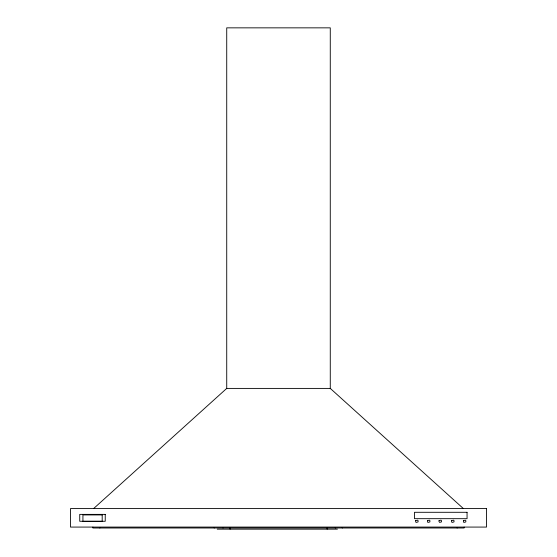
<?xml version="1.0" encoding="UTF-8"?>
<svg xmlns="http://www.w3.org/2000/svg" width="557" height="557" viewBox="0 0 557 557"><rect width="100%" height="100%" fill="white"/><g stroke="black" fill="none" stroke-linecap="round" stroke-linejoin="round"><path stroke-width="0.84" d="M93.604 508.583L226.727 388.403L330.273 388.403L463.396 508.583M217.223 529.15L337.403 529.15M464.092 527.075L464.092 527.994L92.908 527.994L92.908 527.075M457.137 527.535L457.137 527.994M342.297 527.535L342.297 527.994M335.349 527.535L335.349 527.994M330.273 388.403L330.273 27.85L226.727 27.85L226.727 388.403M327.161 527.994L327.161 529.15M230.09 527.994L230.09 529.15M223.023 527.535L223.023 527.994M214.215 527.535L214.215 527.994M99.856 527.535L99.856 527.994M415.661 520.628L415.661 521.93L416.176 522.41L418.077 521.93L418.077 520.628L417.562 520.154L415.661 520.628M427.491 520.628L427.491 521.93L427.999 522.41L429.9 521.93L429.9 520.628L429.391 520.154L427.491 520.628M439.083 520.628L438.895 521.282L439.591 522.41L441.492 521.93L441.492 520.628L440.984 520.154L439.083 520.628M451.602 520.628L451.602 521.93L452.11 522.41L454.011 521.93L454.011 520.628L453.502 520.154L451.602 520.628M463.424 520.628L463.424 521.93L463.932 522.41L465.833 521.93L465.833 520.628L465.325 520.154L463.424 520.628M486.512 508.583L70.488 508.583L70.488 527.075L486.512 527.075L486.512 508.583M467.058 512.294L414.485 512.294L414.485 518.678L467.058 518.678L467.058 512.294M105.238 514.376L79.735 514.376L79.735 521.282L105.238 521.282L105.238 514.376M102.189 514.933L82.93 514.933L82.93 521.303L102.189 521.303L102.189 514.933"/></g></svg>
